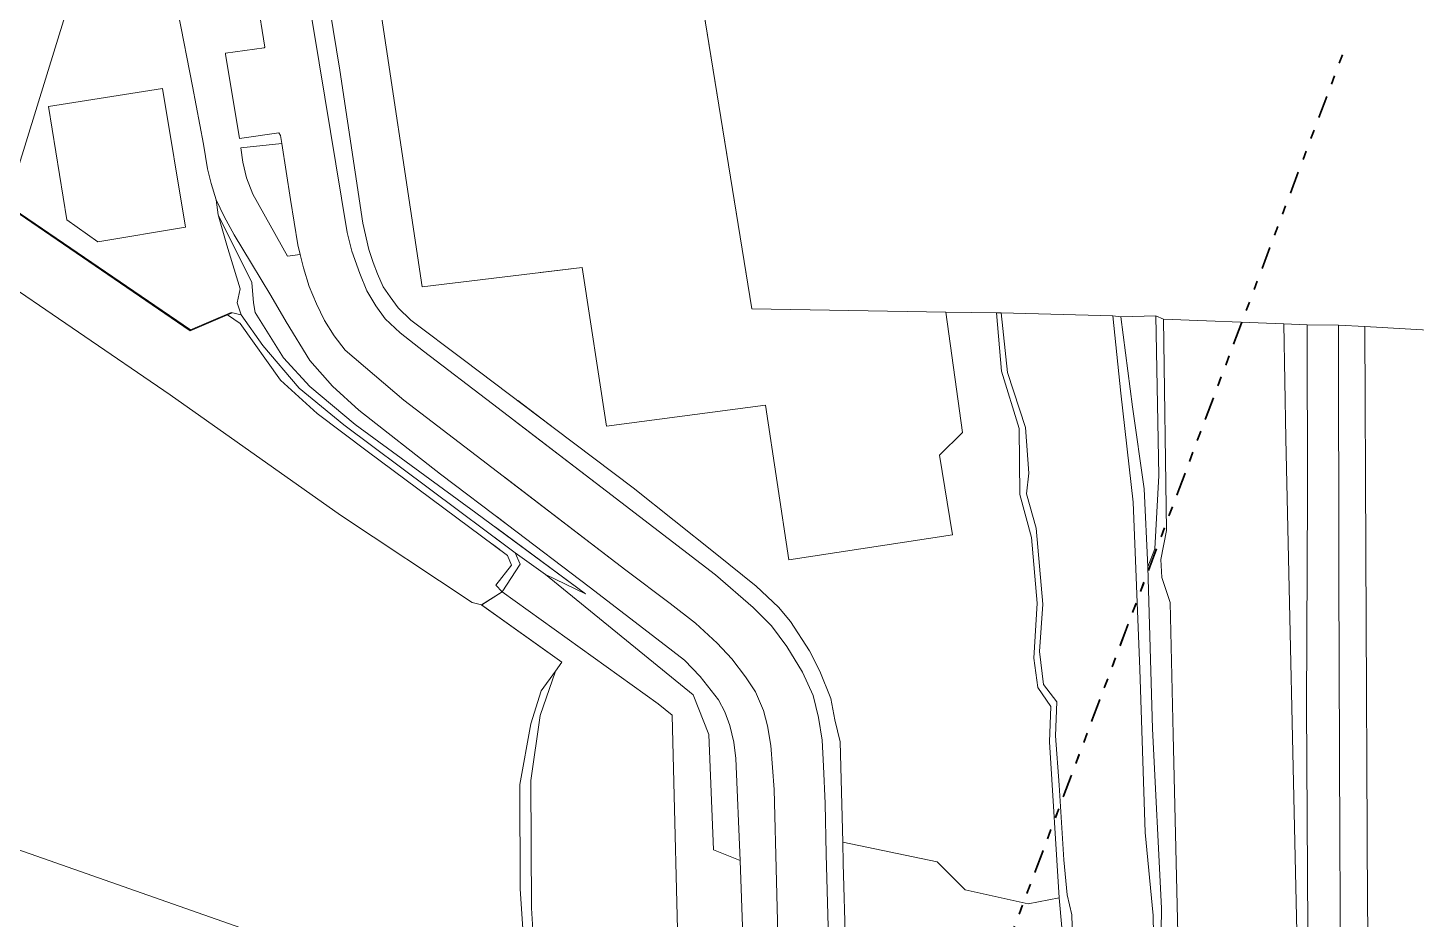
# Model space of a CAD drawing. Header units: metres. Extents: x 112942 to 118371, y 496117 to 499046.
# Drawn here: x 115320.6 to 115475.6, y 497668.3 to 497767.8 of the extents above; entities that cross this region are included whole.
import ezdxf

# ---------------------------------------------------------------- set-up
doc = ezdxf.new("R2010")
doc.units = ezdxf.units.M
doc.linetypes.add('AL-TEKENBLADGRENS', pattern=[11.5, 2.5, -1.5, 1, -1.5, 1, -1.5, 2.5])
doc.layers.add('B-WE-OG-TOPOKAART-G', color=7, linetype='Continuous', lineweight=18)
doc.layers.add('X-XX-AL-TEKENBLADGRENS-G', color=7, linetype='AL-TEKENBLADGRENS', lineweight=35)

msp = doc.modelspace()

# ---------------------------------------------------------------- linework, layer by layer
at = {"layer": 'B-WE-OG-TOPOKAART-G', "elevation": -0.482}
for points in [[(115322.964, 497759.023), (115335.684, 497761.066), (115338.245, 497745.578), (115328.447, 497743.92), (115325.009, 497746.378), (115322.964, 497759.023)], [(115325.009, 497746.378), (115328.447, 497743.92), (115338.245, 497745.578), (115335.684, 497761.066), (115322.964, 497759.023), (115325.009, 497746.378)]]:
    msp.add_lwpolyline(points, close=True, dxfattribs=at)
at = {"layer": 'B-WE-OG-TOPOKAART-G', "elevation": -1.017}
msp.add_lwpolyline([(115437.681, 497652.322), (115437.195, 497668.824), (115436.649, 497671.059), (115436.28, 497674.973), (115435.779, 497683.316), (115435.356, 497688.8), (115435.516, 497692.604), (115434.031, 497694.518), (115433.572, 497698.217), (115433.939, 497703.484), (115433.188, 497711.996), (115432.136, 497715.823), (115432.377, 497718.105), (115431.99, 497723.198), (115429.987, 497729.344), (115429.311, 497736.013), (115441.746, 497735.688), (115442.633, 497727.051), (115444.019, 497714.885), (115444.786, 497696.253), (115445.369, 497678.009), (115446.245, 497668.759), (115446.462, 497658.06)], dxfattribs=at)
msp.add_lwpolyline([(115437.681, 497652.322), (115437.195, 497668.824), (115436.649, 497671.059), (115436.28, 497674.973), (115435.779, 497683.316), (115435.356, 497688.8), (115435.516, 497692.604), (115434.031, 497694.518), (115433.572, 497698.217), (115433.939, 497703.484), (115433.188, 497711.996), (115432.136, 497715.823), (115432.377, 497718.105), (115431.99, 497723.198), (115429.987, 497729.344), (115429.311, 497736.013), (115441.746, 497735.688), (115442.633, 497727.051), (115444.019, 497714.885), (115444.786, 497696.253), (115445.369, 497678.009), (115446.245, 497668.759), (115446.462, 497658.06)], dxfattribs=at)
at = {"layer": 'B-WE-OG-TOPOKAART-G'}
for points in [[(115386.249, 497830.398, -0.4), (115401.45, 497736.449, -0.447), (115423.098, 497736.106, -0.527)], [(115389.815, 497808.358, -0.411), (115401.45, 497736.449, -0.447), (115423.098, 497736.106, -0.527)], [(115350.706, 497778.758, -0.28), (115353.16, 497763.901, -0.31), (115356.295, 497744.967, -0.292), (115356.806, 497742.905, -0.268), (115357.721, 497740.403, -0.268), (115358.49, 497738.47, -0.238), (115359.482, 497736.783, -0.238), (115360.521, 497735.353, -0.238), (115362.214, 497733.769, -0.247), (115364.822, 497731.718, -0.244), (115372.506, 497725.853, -0.214), (115385.256, 497716.127, -0.298), (115397.389, 497706.764, -0.337), (115401.615, 497703.13, -0.316), (115403.641, 497701.091, -0.316), (115405.366, 497698.793, -0.325), (115407.118, 497695.903, -0.325), (115408.305, 497693.312, -0.235), (115408.919, 497690.845, -0.181), (115409.31, 497688.332, -0.181), (115409.467, 497685.407, -0.181), (115409.631, 497681.243, -0.181), (115409.768, 497675.598, -0.169), (115410.194, 497659.369, -0.109)], [(115410.194, 497659.369, -0.109), (115409.768, 497675.598, -0.169), (115409.631, 497681.243, -0.181), (115409.467, 497685.407, -0.181), (115409.31, 497688.332, -0.181), (115408.919, 497690.845, -0.181), (115408.305, 497693.312, -0.235), (115407.118, 497695.903, -0.325), (115405.366, 497698.793, -0.325), (115403.641, 497701.091, -0.316), (115401.615, 497703.13, -0.316), (115397.389, 497706.764, -0.337), (115385.256, 497716.127, -0.298), (115372.506, 497725.853, -0.214), (115364.822, 497731.718, -0.244), (115362.214, 497733.769, -0.247), (115360.521, 497735.353, -0.238), (115359.482, 497736.783, -0.238), (115358.49, 497738.47, -0.238), (115357.721, 497740.403, -0.268), (115356.806, 497742.905, -0.268), (115356.295, 497744.967, -0.292), (115353.16, 497763.901, -0.31), (115350.706, 497778.758, -0.28)], [(115423.098, 497736.106, -0.527), (115428.765, 497736.008, -0.894), (115429.316, 497729.498, -0.742), (115431.299, 497723.101, -0.754), (115431.388, 497715.745, -0.63), (115432.669, 497710.945, -0.625), (115433.305, 497703.615, -0.688), (115432.932, 497697.472, -0.765), (115433.385, 497694.215, -0.768), (115434.829, 497692.077, -0.825), (115434.695, 497688.134, -0.691), (115435.748, 497670.735, -0.696), (115432.308, 497670.056, -0.516), (115425.291, 497671.624, -0.39), (115422.163, 497674.727, -0.384), (115411.613, 497676.934, -0.17), (115411.322, 497688.137, -0.202), (115410.738, 497690.602, -0.202), (115410.278, 497692.965, -0.238), (115409.057, 497696.033, -0.259), (115407.916, 497698.289, -0.244), (115405.777, 497701.576, -0.244), (115404.449, 497703.172, -0.271), (115401.93, 497705.495, -0.271), (115397.369, 497709.185, -0.277), (115388.203, 497716.493, -0.307), (115379.437, 497723.108, -0.253), (115369.249, 497730.811, -0.22), (115363.383, 497735.199, -0.22), (115361.993, 497736.572, -0.22), (115361.077, 497737.816, -0.226), (115360.33, 497738.931, -0.244), (115359.663, 497740.378, -0.286), (115359.19, 497741.648, -0.289), (115358.698, 497743.08, -0.274), (115358.046, 497746.014, -0.325), (115355.463, 497763.089, -0.322), (115352.859, 497779.002, -0.253)], [(115352.859, 497779.002, -0.253), (115355.463, 497763.089, -0.322), (115358.046, 497746.014, -0.325), (115358.698, 497743.08, -0.274), (115359.19, 497741.648, -0.289), (115359.663, 497740.378, -0.286), (115360.33, 497738.931, -0.244), (115361.077, 497737.816, -0.226), (115361.993, 497736.572, -0.22), (115363.383, 497735.199, -0.22), (115369.249, 497730.811, -0.22), (115379.437, 497723.108, -0.253), (115388.203, 497716.493, -0.307), (115397.369, 497709.185, -0.277), (115401.93, 497705.495, -0.271), (115404.449, 497703.172, -0.271), (115405.777, 497701.576, -0.244), (115407.916, 497698.289, -0.244), (115409.057, 497696.033, -0.259), (115410.278, 497692.965, -0.238), (115410.738, 497690.602, -0.202), (115411.322, 497688.137, -0.202), (115411.613, 497676.934, -0.17), (115411.674, 497674.566, -0.163), (115412.171, 497656.555, -0.1)], [(115423.098, 497736.106, -0.527), (115424.987, 497722.662, -0.667), (115422.423, 497720.118, -0.667), (115423.879, 497711.229, -0.63), (115405.595, 497708.441, -0.72), (115402.997, 497725.726, -0.403), (115385.25, 497723.376, -0.457), (115382.516, 497741.08, -0.43), (115364.668, 497738.93, -0.447), (115359.356, 497774.381, -0.267)], [(115359.356, 497774.381, -0.267), (115364.668, 497738.93, -0.447), (115382.516, 497741.08, -0.43), (115385.25, 497723.376, -0.457), (115402.997, 497725.726, -0.403), (115405.595, 497708.441, -0.72), (115423.879, 497711.229, -0.63), (115422.423, 497720.118, -0.667), (115424.987, 497722.662, -0.667), (115423.098, 497736.106, -0.527)], [(115339.027, 497761.315, -0.361), (115340.271, 497754.855, -0.262), (115340.721, 497752.092, -0.25), (115341.097, 497750.459, -0.25), (115341.684, 497748.625, -0.262), (115341.9, 497746.954, -0.33), (115342.858, 497743.558, -0.565), (115344.338, 497738.71, -0.774), (115344.015, 497737.123, -0.742), (115344.476, 497735.797, -0.739), (115343.356, 497736.065, -0.745), (115338.794, 497734.125, -0.711), (115318.326, 497748.112, -0.774), (115324.946, 497769.587, -0.469), (115334.146, 497771.104, -0.46), (115337.418, 497769.48, -0.477), (115339.027, 497761.315, -0.361)], [(115404.487, 497662.269, -0.169), (115403.967, 497682.81, -0.253), (115403.596, 497687.719, -0.28), (115403.227, 497689.93, -0.28), (115402.768, 497691.648, -0.304), (115401.861, 497693.701, -0.304), (115400.769, 497695.374, -0.337), (115399.24, 497697.403, -0.388), (115397.589, 497699.151, -0.4), (115395.169, 497701.363, -0.4), (115392.355, 497703.584, -0.4), (115387.409, 497707.311, -0.358), (115371.334, 497719.615, -0.286), (115362.62, 497726.27, -0.241), (115356.081, 497731.834, -0.241), (115354.859, 497733.464, -0.259), (115353.772, 497735.162, -0.253), (115352.855, 497737.007, -0.256), (115352.047, 497738.946, -0.247), (115351.424, 497741.05, -0.295), (115351.055, 497742.522, -0.291), (115350.785, 497743.597, -0.304), (115349.98, 497748.674, -0.322), (115349.005, 497754.915, -0.36), (115348.868, 497755.791, -0.334), (115348.651, 497756.088, -0.331), (115344.28, 497755.47, -0.28), (115342.711, 497764.881, -0.31), (115342.732, 497764.978, -0.31), (115347.021, 497765.575, -0.304), (115347.096, 497765.662, -0.307), (115346.268, 497771.061, -0.358)], [(115346.268, 497771.061, -0.358), (115347.096, 497765.662, -0.307), (115347.021, 497765.575, -0.304), (115342.732, 497764.978, -0.31), (115342.711, 497764.881, -0.31), (115344.28, 497755.47, -0.28), (115348.651, 497756.088, -0.331), (115348.868, 497755.791, -0.334), (115349.005, 497754.915, -0.36), (115344.439, 497754.443, -0.324), (115344.634, 497752.834, -0.324), (115345.073, 497751.088, -0.324), (115345.771, 497749.265, -0.333), (115349.641, 497742.335, -0.3), (115351.055, 497742.522, -0.291), (115351.424, 497741.05, -0.295), (115352.047, 497738.946, -0.247), (115352.855, 497737.007, -0.256), (115353.772, 497735.162, -0.253), (115354.859, 497733.464, -0.259), (115356.081, 497731.834, -0.241), (115362.62, 497726.27, -0.241), (115371.334, 497719.615, -0.286), (115387.409, 497707.311, -0.358), (115392.355, 497703.584, -0.4), (115395.169, 497701.363, -0.4), (115397.589, 497699.151, -0.4), (115399.24, 497697.403, -0.388), (115400.769, 497695.374, -0.337), (115401.861, 497693.701, -0.304), (115402.768, 497691.648, -0.304), (115403.227, 497689.93, -0.28), (115403.596, 497687.719, -0.28), (115403.967, 497682.81, -0.253), (115404.487, 497662.269, -0.169)], [(115310.346, 497746.852, -0.851), (115311.374, 497757.867, -0.773), (115310.501, 497764.185, -0.589), (115312.652, 497767.559, -0.48), (115324.946, 497769.587, -0.469), (115318.326, 497748.112, -0.774), (115310.346, 497746.852, -0.851)], [(115400.598, 497662.28, -0.055), (115400.146, 497674.896, -0.113), (115399.683, 497686.286, -0.133), (115399.446, 497688.112, -0.133), (115399.014, 497689.959, -0.178), (115398.456, 497691.48, -0.217), (115397.76, 497692.813, -0.217), (115395.679, 497695.427, -0.253), (115393.929, 497697.252, -0.253), (115391.341, 497699.274, -0.253), (115383.29, 497705.443, -0.253), (115374.194, 497712.366, -0.253), (115366.697, 497718.001, -0.235), (115357.598, 497725.15, -0.13), (115354.652, 497727.82, -0.103), (115352.113, 497730.697, -0.121), (115349.489, 497734.991, -0.169), (115347.782, 497737.948, -0.196), (115345.609, 497741.533, -0.262), (115343.675, 497744.728, -0.265), (115342.583, 497746.755, -0.265), (115341.684, 497748.625, -0.262), (115341.097, 497750.459, -0.25), (115340.721, 497752.092, -0.25), (115340.271, 497754.855, -0.262), (115339.027, 497761.315, -0.361), (115337.418, 497769.48, -0.477)], [(115351.055, 497742.522, -0.291), (115349.641, 497742.335, -0.3), (115345.771, 497749.265, -0.333), (115345.073, 497751.088, -0.324), (115344.634, 497752.834, -0.324), (115344.439, 497754.443, -0.324), (115349.005, 497754.915, -0.36), (115349.98, 497748.674, -0.322), (115350.785, 497743.597, -0.304), (115351.055, 497742.522, -0.291)], [(115318.281, 497748.031, -0.988), (115338.783, 497734.012, -0.988), (115342.945, 497735.782, -0.988), (115344.359, 497734.814, -0.988), (115348.864, 497728.49, -0.988), (115352.959, 497724.789, -0.988), (115358.531, 497720.57, -0.988), (115374.192, 497708.934, -0.988), (115374.647, 497707.843, -0.988), (115372.875, 497705.626, -0.988), (115373.578, 497704.861, -0.713), (115371.288, 497703.418, -0.803), (115370.247, 497703.683, -0.9), (115355.536, 497713.437, -0.931), (115336.534, 497726.852, -0.934), (115316.041, 497740.833, -0.931), (115318.281, 497748.031, -0.988)], [(115318.326, 497748.112, -0.774), (115338.794, 497734.125, -0.711), (115343.356, 497736.065, -0.745), (115343.395, 497735.973, -0.851), (115342.945, 497735.782, -0.988), (115338.783, 497734.012, -0.988), (115318.281, 497748.031, -0.988), (115318.326, 497748.112, -0.774)], [(115345.609, 497741.533, -0.262), (115347.782, 497737.948, -0.196), (115349.489, 497734.991, -0.169), (115352.113, 497730.697, -0.121), (115354.652, 497727.82, -0.103), (115357.598, 497725.15, -0.13), (115366.697, 497718.001, -0.235), (115374.194, 497712.366, -0.253), (115383.29, 497705.443, -0.253), (115391.341, 497699.274, -0.253), (115393.929, 497697.252, -0.253), (115395.679, 497695.427, -0.253), (115397.76, 497692.813, -0.217), (115398.456, 497691.48, -0.217), (115399.014, 497689.959, -0.178), (115399.446, 497688.112, -0.133), (115399.683, 497686.286, -0.133), (115400.146, 497674.896, -0.113), (115397.198, 497676.077, -0.035), (115396.681, 497688.951, -0.241), (115394.914, 497693.375, -0.198), (115378.424, 497706.811, -0.63), (115382.898, 497704.645, -0.333), (115370.647, 497713.694, -0.235), (115357.2, 497723.55, -0.164), (115352.123, 497727.78, -0.141), (115349.18, 497730.98, -0.201), (115346.021, 497736.044, -0.149), (115345.843, 497737.137, -0.215), (115345.654, 497739.413, -0.212), (115341.9, 497746.954, -0.33), (115341.684, 497748.625, -0.262), (115342.583, 497746.755, -0.265), (115343.675, 497744.728, -0.265), (115345.609, 497741.533, -0.262)], [(115378.424, 497706.811, -0.63), (115375.041, 497709.214, -0.682), (115355.941, 497723.512, -0.682), (115350.947, 497727.624, -0.682), (115346.873, 497732.357, -0.682), (115344.476, 497735.797, -0.739), (115344.015, 497737.123, -0.742), (115344.338, 497738.71, -0.774), (115342.858, 497743.558, -0.565), (115341.9, 497746.954, -0.33), (115345.654, 497739.413, -0.212), (115345.843, 497737.137, -0.215), (115346.021, 497736.044, -0.149), (115349.18, 497730.98, -0.201), (115352.123, 497727.78, -0.141), (115357.2, 497723.55, -0.164), (115370.647, 497713.694, -0.235), (115382.898, 497704.645, -0.333), (115378.424, 497706.811, -0.63)], [(115423.098, 497736.106, -0.527), (115424.987, 497722.662, -0.667), (115422.423, 497720.118, -0.667), (115423.879, 497711.229, -0.63), (115405.595, 497708.441, -0.72), (115402.997, 497725.726, -0.403), (115385.25, 497723.376, -0.457), (115382.516, 497741.08, -0.43), (115377.853, 497740.518, -0.434)], [(115377.853, 497740.518, -0.434), (115382.516, 497741.08, -0.43), (115385.25, 497723.376, -0.457), (115402.997, 497725.726, -0.403), (115405.595, 497708.441, -0.72), (115423.879, 497711.229, -0.63), (115422.423, 497720.118, -0.667), (115424.987, 497722.662, -0.667), (115423.098, 497736.106, -0.527)], [(115316.041, 497740.833, -0.931), (115336.534, 497726.852, -0.934), (115355.536, 497713.437, -0.931), (115370.247, 497703.683, -0.9), (115371.288, 497703.418, -0.803), (115380.269, 497697.035, -0.633), (115379.56, 497696.036, -0.55), (115377.957, 497693.81, -0.885), (115376.79, 497690.151, -0.877), (115375.551, 497683.377, -0.842), (115375.612, 497671.747, -0.822), (115376.555, 497657.255, -0.762), (115376.231, 497655.897, -0.616), (115354.792, 497663.714, -0.616), (115316.749, 497677.101, -0.616), (115306.161, 497681.065, -0.662), (115297.944, 497684.543, -0.662), (115316.041, 497740.833, -0.931)], [(115373.578, 497704.861, -0.713), (115372.875, 497705.626, -0.988), (115374.647, 497707.843, -0.988), (115374.192, 497708.934, -0.988), (115358.531, 497720.57, -0.988), (115352.959, 497724.789, -0.988), (115348.864, 497728.49, -0.988), (115344.359, 497734.814, -0.988), (115342.945, 497735.782, -0.988), (115343.395, 497735.973, -0.851), (115343.356, 497736.065, -0.745), (115344.476, 497735.797, -0.739), (115346.873, 497732.357, -0.682), (115350.947, 497727.624, -0.682), (115355.941, 497723.512, -0.682), (115375.041, 497709.214, -0.682), (115375.595, 497707.958, -0.682), (115373.578, 497704.861, -0.713)], [(115423.098, 497736.106, -0.527), (115428.765, 497736.008, -0.894), (115429.316, 497729.498, -0.742), (115431.299, 497723.101, -0.754), (115431.388, 497715.745, -0.63), (115432.669, 497710.945, -0.625), (115433.305, 497703.615, -0.688), (115432.932, 497697.472, -0.765), (115433.385, 497694.215, -0.768), (115434.829, 497692.077, -0.825), (115434.695, 497688.134, -0.691), (115435.748, 497670.735, -0.696), (115432.308, 497670.056, -0.516), (115425.291, 497671.624, -0.39), (115422.163, 497674.727, -0.384), (115411.613, 497676.934, -0.17), (115411.322, 497688.137, -0.202), (115410.738, 497690.602, -0.202), (115410.278, 497692.965, -0.238), (115409.057, 497696.033, -0.259), (115407.916, 497698.289, -0.244), (115405.777, 497701.576, -0.244), (115404.449, 497703.172, -0.271), (115401.93, 497705.495, -0.271), (115397.369, 497709.185, -0.277), (115388.203, 497716.493, -0.307), (115379.437, 497723.108, -0.253), (115375.331, 497726.213, -0.24)], [(115428.765, 497736.008, -0.894), (115429.311, 497736.013, -1.017), (115429.987, 497729.344, -1.017), (115431.99, 497723.198, -1.017), (115432.377, 497718.105, -1.017), (115432.136, 497715.823, -1.017), (115433.188, 497711.996, -1.017), (115433.939, 497703.484, -1.017), (115433.572, 497698.217, -1.017), (115434.031, 497694.518, -1.017), (115435.516, 497692.604, -1.017), (115435.356, 497688.8, -1.017), (115435.779, 497683.316, -1.017), (115436.28, 497674.973, -1.017), (115436.649, 497671.059, -1.017), (115437.195, 497668.824, -1.017), (115437.681, 497652.322, -1.017)], [(115428.765, 497736.008, -0.894), (115429.311, 497736.013, -1.017), (115429.987, 497729.344, -1.017), (115431.99, 497723.198, -1.017), (115432.377, 497718.105, -1.017), (115432.136, 497715.823, -1.017), (115433.188, 497711.996, -1.017), (115433.939, 497703.484, -1.017), (115433.572, 497698.217, -1.017), (115434.031, 497694.518, -1.017), (115435.516, 497692.604, -1.017), (115435.356, 497688.8, -1.017), (115435.779, 497683.316, -1.017), (115436.28, 497674.973, -1.017), (115436.649, 497671.059, -1.017), (115437.195, 497668.824, -1.017), (115437.681, 497652.322, -1.017)], [(115436.398, 497663.679, -0.722), (115435.748, 497670.735, -0.696), (115434.695, 497688.134, -0.691), (115434.829, 497692.077, -0.825), (115433.385, 497694.215, -0.768), (115432.932, 497697.472, -0.765), (115433.305, 497703.615, -0.688), (115432.669, 497710.945, -0.625), (115431.388, 497715.745, -0.63), (115431.299, 497723.101, -0.754), (115429.316, 497729.498, -0.742), (115428.765, 497736.008, -0.894)], [(115436.398, 497663.679, -0.722), (115435.748, 497670.735, -0.696), (115434.695, 497688.134, -0.691), (115434.829, 497692.077, -0.825), (115433.385, 497694.215, -0.768), (115432.932, 497697.472, -0.765), (115433.305, 497703.615, -0.688), (115432.669, 497710.945, -0.625), (115431.388, 497715.745, -0.63), (115431.299, 497723.101, -0.754), (115429.316, 497729.498, -0.742), (115428.765, 497736.008, -0.894)], [(115446.462, 497658.06, -1.017), (115446.245, 497668.759, -1.017), (115445.369, 497678.009, -1.017), (115444.786, 497696.253, -1.017), (115444.019, 497714.885, -1.017), (115442.633, 497727.051, -1.017), (115441.746, 497735.688, -1.017), (115442.635, 497735.578, -0.791), (115443.943, 497725.535, -0.811), (115445.262, 497716.38, -0.845), (115445.654, 497707.681, -0.845), (115446.17, 497689.58, -0.748), (115447.186, 497669.585, -0.739), (115447.006, 497656.753, -0.705)], [(115446.462, 497658.06, -1.017), (115446.245, 497668.759, -1.017), (115445.369, 497678.009, -1.017), (115444.786, 497696.253, -1.017), (115444.019, 497714.885, -1.017), (115442.633, 497727.051, -1.017), (115441.746, 497735.688, -1.017), (115442.635, 497735.578, -0.791), (115443.943, 497725.535, -0.811), (115445.262, 497716.38, -0.845), (115445.654, 497707.681, -0.845), (115446.17, 497689.58, -0.748), (115447.186, 497669.585, -0.739), (115447.006, 497656.753, -0.705)], [(115442.635, 497735.578, -0.791), (115446.542, 497735.668, -0.854), (115446.88, 497717.877, -0.854), (115446.434, 497709.691, -0.854), (115445.654, 497707.681, -0.845), (115445.262, 497716.38, -0.845), (115443.943, 497725.535, -0.811), (115442.635, 497735.578, -0.791)], [(115442.635, 497735.578, -0.791), (115446.542, 497735.668, -0.854), (115446.88, 497717.877, -0.854), (115446.434, 497709.691, -0.854), (115445.654, 497707.681, -0.845), (115445.262, 497716.38, -0.845), (115443.943, 497725.535, -0.811), (115442.635, 497735.578, -0.791)], [(115447.006, 497656.753, -0.705), (115447.186, 497669.585, -0.739), (115446.17, 497689.58, -0.748), (115445.654, 497707.681, -0.845), (115446.434, 497709.691, -0.854), (115446.88, 497717.877, -0.854), (115446.542, 497735.668, -0.854), (115447.414, 497735.289, 0.005), (115447.739, 497711.712, -0.049), (115447.128, 497708.471, -0.032), (115447.225, 497706.462, -0.032), (115448.14, 497703.702, -0.041), (115448.49, 497688.963, -0.104), (115449.141, 497661.997, -0.169)], [(115447.006, 497656.753, -0.705), (115447.186, 497669.585, -0.739), (115446.17, 497689.58, -0.748), (115445.654, 497707.681, -0.845), (115446.434, 497709.691, -0.854), (115446.88, 497717.877, -0.854), (115446.542, 497735.668, -0.854), (115447.414, 497735.289, 0.005), (115447.739, 497711.712, -0.049), (115447.128, 497708.471, -0.032), (115447.225, 497706.462, -0.032), (115448.14, 497703.702, -0.041), (115448.49, 497688.963, -0.104), (115449.141, 497661.997, -0.169)], [(115449.141, 497661.997, -0.169), (115448.49, 497688.963, -0.104), (115448.14, 497703.702, -0.041), (115447.225, 497706.462, -0.032), (115447.128, 497708.471, -0.032), (115447.739, 497711.712, -0.049), (115447.414, 497735.289, 0.005), (115460.861, 497734.783, -0.097), (115461.049, 497721.993, -0.213), (115462.287, 497666.945, -0.243)], [(115449.141, 497661.997, -0.169), (115448.49, 497688.963, -0.104), (115448.14, 497703.702, -0.041), (115447.225, 497706.462, -0.032), (115447.128, 497708.471, -0.032), (115447.739, 497711.712, -0.049), (115447.414, 497735.289, 0.005), (115460.861, 497734.783, -0.097), (115461.049, 497721.993, -0.213), (115462.287, 497666.945, -0.243)], [(115463.453, 497734.67, -0.112), (115463.47, 497715.668, -0.144), (115463.365, 497692.127, -0.141), (115463.52, 497667.263, -0.147), (115463.884, 497637.454, -0.112), (115464.366, 497610.492, -0.109), (115464.887, 497592.054, 0.08), (115465.157, 497588.662, 0.208), (115464.076, 497588.658, 0.061), (115463.685, 497602.929, -0.147), (115462.287, 497666.945, -0.243), (115461.049, 497721.993, -0.213), (115460.861, 497734.783, -0.097), (115463.453, 497734.67, -0.112)], [(115463.453, 497734.67, -0.112), (115463.47, 497715.668, -0.144), (115463.365, 497692.127, -0.141), (115463.52, 497667.263, -0.147), (115463.884, 497637.454, -0.112), (115464.366, 497610.492, -0.109), (115464.887, 497592.054, 0.08), (115465.157, 497588.662, 0.208), (115464.076, 497588.658, 0.061), (115463.685, 497602.929, -0.147), (115462.287, 497666.945, -0.243), (115461.049, 497721.993, -0.213), (115460.861, 497734.783, -0.097), (115463.453, 497734.67, -0.112)], [(115463.52, 497667.263, -0.147), (115463.365, 497692.127, -0.141), (115463.47, 497715.668, -0.144), (115463.453, 497734.67, -0.112), (115466.963, 497734.648, -0.063), (115466.977, 497706.484, -0.055), (115467.108, 497677.117, -0.078), (115467.25, 497649.74, -0.061)], [(115465.963, 497546.314, -0.12), (115465.663, 497563.203, -0.106), (115465.628, 497569.454, 0.205), (115465.45, 497576.578, 0.182), (115465.32, 497581.529, 0.188), (115465.157, 497588.662, 0.208), (115464.887, 497592.054, 0.08), (115464.366, 497610.492, -0.109), (115463.884, 497637.454, -0.112), (115463.52, 497667.263, -0.147), (115463.365, 497692.127, -0.141), (115463.47, 497715.668, -0.144), (115463.453, 497734.67, -0.112), (115466.963, 497734.648, -0.063), (115466.977, 497706.484, -0.055), (115467.108, 497677.117, -0.078), (115467.25, 497649.74, -0.061), (115467.628, 497625.883, -0.124), (115468.419, 497597.276, 0.108), (115469.215, 497562.177, 0.04), (115469.361, 497553.601, 0.03)], [(115467.25, 497649.74, -0.061), (115467.108, 497677.117, -0.078), (115466.977, 497706.484, -0.055), (115466.963, 497734.648, -0.063), (115469.887, 497734.478, 0.28), (115470.005, 497709.425, 0.32), (115470.174, 497669.904, 0.243), (115470.81, 497626.73, 0.266)], [(115469.361, 497553.601, 0.03), (115469.215, 497562.177, 0.04), (115468.419, 497597.276, 0.108), (115467.628, 497625.883, -0.124), (115467.25, 497649.74, -0.061), (115467.108, 497677.117, -0.078), (115466.977, 497706.484, -0.055), (115466.963, 497734.648, -0.063), (115469.887, 497734.478, 0.28), (115470.005, 497709.425, 0.32), (115470.174, 497669.904, 0.243), (115470.81, 497626.73, 0.266), (115471.358, 497602.911, 0.226), (115472.009, 497586.811, 0.196)], [(115472.388, 497561.261, 0.155), (115472.47, 497568.502, 0.171), (115472.009, 497586.811, 0.196), (115471.358, 497602.911, 0.226), (115470.81, 497626.73, 0.266), (115470.174, 497669.904, 0.243), (115470.005, 497709.425, 0.32), (115469.887, 497734.478, 0.28), (115476.952, 497734.075, 0.535)], [(115472.388, 497561.261, 0.155), (115472.47, 497568.502, 0.171), (115472.009, 497586.811, 0.196), (115471.358, 497602.911, 0.226), (115470.81, 497626.73, 0.266), (115470.174, 497669.904, 0.243), (115470.005, 497709.425, 0.32), (115469.887, 497734.478, 0.28), (115476.952, 497734.075, 0.535), (115477.048, 497714.528, 0.472), (115477.192, 497686.764, 0.458), (115477.408, 497677.577, 0.412), (115477.979, 497671.389, 0.446), (115479.136, 497661.056, 0.486), (115480.285, 497650.953, 0.478), (115480.476, 497646.021, 0.492), (115480.694, 497634.562, 0.412), (115481.024, 497619.141, 0.435), (115481.276, 497617.355, 0.435), (115484.485, 497601.019, 0.423), (115484.857, 497586.832, 0.411)], [(115375.331, 497726.213, -0.24), (115379.437, 497723.108, -0.253), (115388.203, 497716.493, -0.307), (115397.369, 497709.185, -0.277), (115401.93, 497705.495, -0.271), (115404.449, 497703.172, -0.271), (115405.777, 497701.576, -0.244), (115407.916, 497698.289, -0.244), (115409.057, 497696.033, -0.259), (115410.278, 497692.965, -0.238), (115410.738, 497690.602, -0.202), (115411.322, 497688.137, -0.202), (115411.613, 497676.934, -0.17), (115411.674, 497674.566, -0.163), (115412.171, 497656.555, -0.1)], [(115374.94, 497723.996, -0.23), (115385.256, 497716.127, -0.298), (115397.389, 497706.764, -0.337), (115401.615, 497703.13, -0.316), (115403.641, 497701.091, -0.316), (115405.366, 497698.793, -0.325), (115407.118, 497695.903, -0.325), (115408.305, 497693.312, -0.235), (115408.919, 497690.845, -0.181), (115409.31, 497688.332, -0.181), (115409.467, 497685.407, -0.181), (115409.631, 497681.243, -0.181), (115409.768, 497675.598, -0.169), (115410.194, 497659.369, -0.109)], [(115410.194, 497659.369, -0.109), (115409.768, 497675.598, -0.169), (115409.631, 497681.243, -0.181), (115409.467, 497685.407, -0.181), (115409.31, 497688.332, -0.181), (115408.919, 497690.845, -0.181), (115408.305, 497693.312, -0.235), (115407.118, 497695.903, -0.325), (115405.366, 497698.793, -0.325), (115403.641, 497701.091, -0.316), (115401.615, 497703.13, -0.316), (115397.389, 497706.764, -0.337), (115385.256, 497716.127, -0.298), (115374.94, 497723.996, -0.23)], [(115404.487, 497662.269, -0.169), (115403.967, 497682.81, -0.253), (115403.596, 497687.719, -0.28), (115403.227, 497689.93, -0.28), (115402.768, 497691.648, -0.304), (115401.861, 497693.701, -0.304), (115400.769, 497695.374, -0.337), (115399.24, 497697.403, -0.388), (115397.589, 497699.151, -0.4), (115395.169, 497701.363, -0.4), (115392.355, 497703.584, -0.4), (115387.409, 497707.311, -0.358), (115373.83, 497717.704, -0.297)], [(115373.83, 497717.704, -0.297), (115387.409, 497707.311, -0.358), (115392.355, 497703.584, -0.4), (115395.169, 497701.363, -0.4), (115397.589, 497699.151, -0.4), (115399.24, 497697.403, -0.388), (115400.769, 497695.374, -0.337), (115401.861, 497693.701, -0.304), (115402.768, 497691.648, -0.304), (115403.227, 497689.93, -0.28), (115403.596, 497687.719, -0.28), (115403.967, 497682.81, -0.253), (115404.487, 497662.269, -0.169)], [(115373.042, 497713.232, -0.25), (115374.194, 497712.366, -0.253), (115383.29, 497705.443, -0.253), (115391.341, 497699.274, -0.253), (115393.929, 497697.252, -0.253), (115395.679, 497695.427, -0.253), (115397.76, 497692.813, -0.217), (115398.456, 497691.48, -0.217), (115399.014, 497689.959, -0.178), (115399.446, 497688.112, -0.133), (115399.683, 497686.286, -0.133), (115400.146, 497674.896, -0.113), (115397.198, 497676.077, -0.035), (115396.681, 497688.951, -0.241), (115394.914, 497693.375, -0.198), (115378.424, 497706.811, -0.63), (115382.898, 497704.645, -0.333), (115372.838, 497712.076, -0.253)], [(115400.598, 497662.28, -0.055), (115400.146, 497674.896, -0.113), (115399.683, 497686.286, -0.133), (115399.446, 497688.112, -0.133), (115399.014, 497689.959, -0.178), (115398.456, 497691.48, -0.217), (115397.76, 497692.813, -0.217), (115395.679, 497695.427, -0.253), (115393.929, 497697.252, -0.253), (115391.341, 497699.274, -0.253), (115383.29, 497705.443, -0.253), (115374.194, 497712.366, -0.253), (115373.042, 497713.232, -0.25)], [(115372.838, 497712.076, -0.253), (115382.898, 497704.645, -0.333), (115378.424, 497706.811, -0.63)], [(115372.505, 497710.188, -0.988), (115374.192, 497708.934, -0.988), (115374.647, 497707.843, -0.988), (115372.875, 497705.626, -0.988), (115373.578, 497704.861, -0.713), (115371.314, 497703.434, -0.802)], [(115373.578, 497704.861, -0.713), (115372.875, 497705.626, -0.988), (115374.647, 497707.843, -0.988), (115374.192, 497708.934, -0.988), (115372.505, 497710.188, -0.988)], [(115372.649, 497711.005, -0.682), (115375.041, 497709.214, -0.682), (115375.595, 497707.958, -0.682), (115373.578, 497704.861, -0.713)], [(115378.424, 497706.811, -0.63), (115375.041, 497709.214, -0.682), (115372.649, 497711.005, -0.682)], [(115394.367, 497621.407, -0.157), (115393.352, 497659.717, 0.02), (115392.553, 497691.113, -0.323), (115390.996, 497692.362, -0.353), (115373.578, 497704.861, -0.713), (115375.595, 497707.958, -0.682), (115375.041, 497709.214, -0.682), (115378.424, 497706.811, -0.63), (115394.914, 497693.375, -0.198), (115396.681, 497688.951, -0.241), (115397.198, 497676.077, -0.035), (115400.146, 497674.896, -0.113), (115400.598, 497662.28, -0.055), (115400.99, 497647.822, -0.04), (115401.815, 497626.458, 0.007), (115397.982, 497621.29, 0.008), (115394.367, 497621.407, -0.157)], [(115394.367, 497621.407, -0.157), (115393.352, 497659.717, 0.02), (115392.553, 497691.113, -0.323), (115390.996, 497692.362, -0.353), (115373.578, 497704.861, -0.713), (115375.595, 497707.958, -0.682), (115375.041, 497709.214, -0.682), (115378.424, 497706.811, -0.63), (115394.914, 497693.375, -0.198), (115396.681, 497688.951, -0.241), (115397.198, 497676.077, -0.035), (115400.146, 497674.896, -0.113), (115400.598, 497662.28, -0.055), (115400.99, 497647.822, -0.04), (115401.815, 497626.458, 0.007), (115397.982, 497621.29, 0.008), (115394.367, 497621.407, -0.157)], [(115377.464, 497660.05, -0.058), (115376.873, 497669.569, -0.055), (115376.782, 497683.831, -0.255), (115377.838, 497691.086, -0.496), (115379.56, 497696.036, -0.55), (115380.269, 497697.035, -0.633), (115371.288, 497703.418, -0.803), (115373.578, 497704.861, -0.713), (115390.996, 497692.362, -0.353), (115392.553, 497691.113, -0.323), (115393.352, 497659.717, 0.02)], [(115377.464, 497660.05, -0.058), (115376.873, 497669.569, -0.055), (115376.782, 497683.831, -0.255), (115377.838, 497691.086, -0.496), (115379.56, 497696.036, -0.55), (115380.269, 497697.035, -0.633), (115371.288, 497703.418, -0.803), (115373.578, 497704.861, -0.713), (115390.996, 497692.362, -0.353), (115392.553, 497691.113, -0.323), (115393.352, 497659.717, 0.02)], [(115371.309, 497703.403, -0.803), (115380.269, 497697.035, -0.633), (115379.56, 497696.036, -0.55), (115377.957, 497693.81, -0.885), (115376.79, 497690.151, -0.877), (115375.551, 497683.377, -0.842), (115375.612, 497671.747, -0.822), (115376.555, 497657.255, -0.762), (115376.231, 497655.897, -0.616), (115363.735, 497660.453, -0.616)], [(115379.56, 497696.036, -0.55), (115377.838, 497691.086, -0.496), (115376.782, 497683.831, -0.255), (115376.873, 497669.569, -0.055), (115377.464, 497660.05, -0.058), (115377.8, 497654.203, -0.144), (115376.231, 497655.897, -0.616), (115376.555, 497657.255, -0.762), (115375.612, 497671.747, -0.822), (115375.551, 497683.377, -0.842), (115376.79, 497690.151, -0.877), (115377.957, 497693.81, -0.885), (115379.56, 497696.036, -0.55)], [(115379.56, 497696.036, -0.55), (115377.838, 497691.086, -0.496), (115376.782, 497683.831, -0.255), (115376.873, 497669.569, -0.055), (115377.464, 497660.05, -0.058), (115377.8, 497654.203, -0.144), (115376.231, 497655.897, -0.616), (115376.555, 497657.255, -0.762), (115375.612, 497671.747, -0.822), (115375.551, 497683.377, -0.842), (115376.79, 497690.151, -0.877), (115377.957, 497693.81, -0.885), (115379.56, 497696.036, -0.55)], [(115297.944, 497684.543, -0.662), (115306.161, 497681.065, -0.662), (115316.749, 497677.101, -0.616), (115354.792, 497663.714, -0.616), (115376.231, 497655.897, -0.616), (115376.286, 497655.018, -0.739), (115376.961, 497650.417, -0.739), (115376.376, 497646.447, -0.739), (115375.852, 497646.065, -0.739), (115350.924, 497654.572, -0.739), (115327.496, 497662.628, -0.739), (115311.113, 497668.758, -0.739), (115295.858, 497675.208, -0.739), (115297.944, 497684.543, -0.662)], [(115412.171, 497656.555, -0.1), (115411.674, 497674.566, -0.163), (115411.613, 497676.934, -0.17), (115422.163, 497674.727, -0.384), (115425.291, 497671.624, -0.39)], [(115412.171, 497656.555, -0.1), (115411.674, 497674.566, -0.163), (115411.613, 497676.934, -0.17), (115422.163, 497674.727, -0.384), (115425.291, 497671.624, -0.39)], [(115425.291, 497671.624, -0.39), (115432.308, 497670.056, -0.516), (115435.748, 497670.735, -0.696), (115436.398, 497663.679, -0.722)], [(115425.291, 497671.624, -0.39), (115432.308, 497670.056, -0.516), (115435.748, 497670.735, -0.696), (115436.398, 497663.679, -0.722)]]:
    msp.add_polyline3d(points, dxfattribs=at)
at = {"layer": 'X-XX-AL-TEKENBLADGRENS-G'}
for p, q in [((115350.643, 497454.556), (115467.874, 497766.116)), ((115456.151, 497734.96), (115362.366, 497485.712))]:
    msp.add_line(p, q, dxfattribs=at)

doc.saveas('drawing.dxf')
